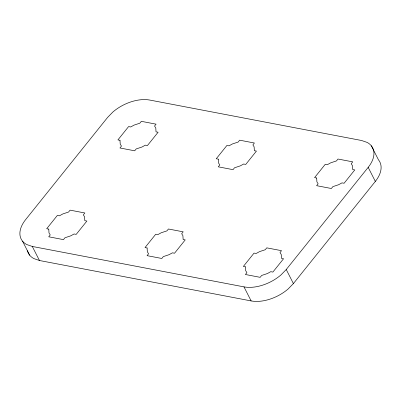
<?xml version="1.0" encoding="UTF-8"?>
<svg xmlns="http://www.w3.org/2000/svg" width="401" height="401" viewBox="0 0 401 401"><rect width="100%" height="100%" fill="white"/><g stroke="black" fill="none" stroke-linecap="round" stroke-linejoin="round"><path stroke-width="0.6" d="M286.244 269.517L368.183 167.362A32.616 19.308 -27 0 0 367.161 142.42L361.542 140.49L149.854 100.075A32.616 19.308 -27 0 0 112.912 111.979L107.598 117.428L25.659 219.588A32.616 19.308 -27 0 0 26.682 244.525L32.301 246.455L243.983 286.875A32.616 19.308 -27 0 0 280.931 274.971L286.244 269.517L293.402 283.572L288.088 289.021A32.616 19.308 -27 0 1 251.146 300.925L39.458 260.51L33.839 258.58A32.616 19.308 -27 0 1 27.428 250.72M293.402 283.572L375.341 181.412A32.616 19.308 -27 0 0 378.469 159.829L371.311 145.774M368.183 167.362L375.341 181.412M243.983 286.875L251.146 300.925M32.301 246.455L39.458 260.51M22.531 241.171L29.689 255.226M48.772 229.116L49.007 232.981L50.24 234.916L48.732 236.796L63.478 239.623L64.982 237.748L70.736 235.843L74.115 233.978L76.195 234.374L86.882 221.051L84.806 220.655L84.566 216.796L83.338 214.861L84.847 212.976L70.095 210.149L68.591 212.024L62.842 213.933L59.463 215.798L57.378 215.397L46.696 228.72L48.772 229.116M119.994 140.3L120.23 144.16L121.458 146.094L119.949 147.979L134.701 150.806L136.205 148.931L141.959 147.022L145.332 145.157L147.418 145.558L158.099 132.235L156.024 131.839L155.788 127.974L154.555 126.039L156.069 124.16L141.317 121.333L139.814 123.207L134.059 125.112L130.686 126.977L128.601 126.581L117.919 139.904L119.994 140.3M147.107 247.968L147.342 251.828L148.576 253.763L147.067 255.648L161.814 258.475L163.317 256.6L169.072 254.69L172.45 252.825L174.53 253.226L185.217 239.903L183.142 239.507L182.901 235.648L181.673 233.713L183.182 231.828L168.43 229.001L166.926 230.876L161.177 232.78L157.799 234.65L155.713 234.249L145.032 247.572L147.107 247.968M218.329 159.152L218.565 163.012L219.793 164.946L218.284 166.826L233.036 169.658L234.54 167.783L240.294 165.874L243.668 164.009L245.753 164.41L256.434 151.087L254.359 150.686L254.124 146.826L252.896 144.891L254.404 143.012L239.653 140.185L238.149 142.059L232.395 143.964L229.021 145.829L226.936 145.433L216.254 158.751L218.329 159.152M245.442 266.82L245.678 270.68L246.911 272.615L245.402 274.5L260.154 277.327L261.652 275.452L267.407 273.542L270.785 271.678L272.87 272.078L283.552 258.755L281.477 258.354L281.241 254.495L280.008 252.56L281.517 250.68L266.765 247.853L265.267 249.728L259.512 251.633L256.134 253.497L254.049 253.101L243.367 266.424L245.442 266.82M316.665 178.004L316.9 181.864L318.128 183.798L316.62 185.678L331.371 188.505L332.875 186.63L338.629 184.726L342.003 182.861L344.088 183.257L354.77 169.934L352.695 169.538L352.459 165.678L351.231 163.743L352.74 161.859L337.988 159.032L336.484 160.906L330.73 162.816L327.356 164.681L325.271 164.28L314.59 177.603L316.665 178.004"/></g></svg>
